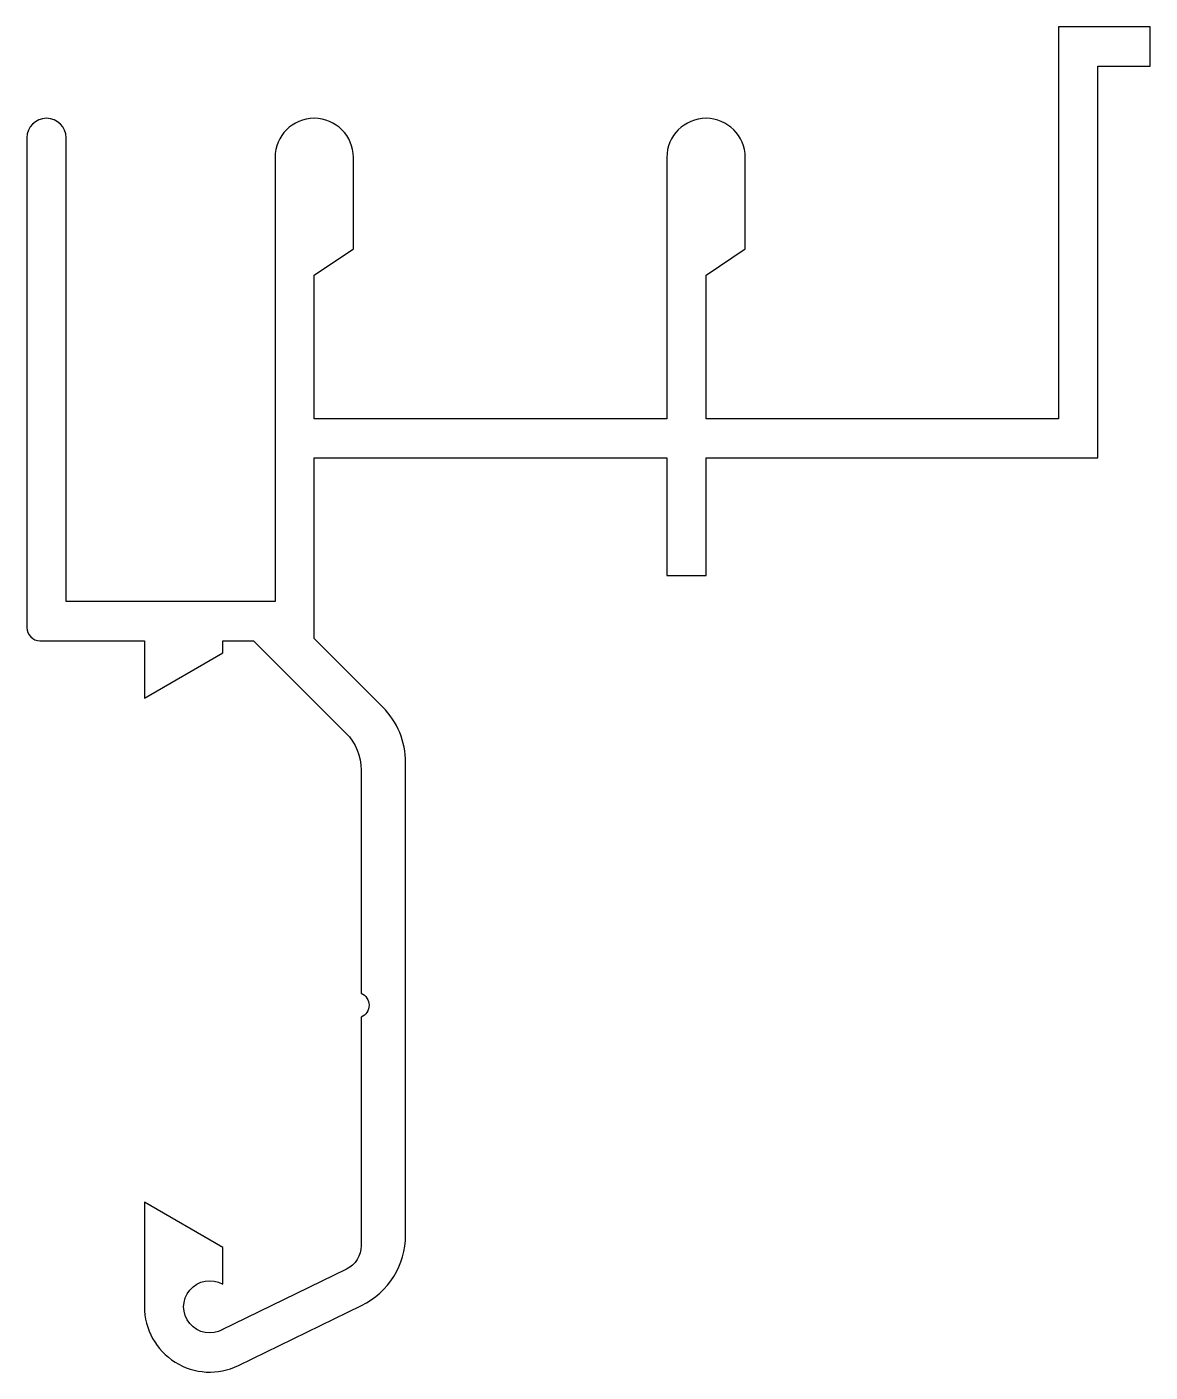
# Model space of a CAD drawing. Extents: x 235.6 to 278.6, y 221.6 to 273.1.
import ezdxf

# ---------------------------------------------------------------- set-up
doc = ezdxf.new("R2010")
doc.units = 0
doc.layers.add('ANA', color=220, linetype='CONTINUOUS')

msp = doc.modelspace()

# ---------------------------------------------------------------- linework, layer by layer
at = {"layer": 'ANA'}
msp.add_lwpolyline([(243.056, 223.204, -1.732051), (243.056, 224.936), (243.056, 226.338), (240.056, 228.07), (240.056, 224.07, 0.554309), (243.652, 221.823), (248.371, 224.125, 0.286745), (250.056, 226.821), (250.056, 244.907, 0.198912), (249.178, 247.029), (246.556, 249.65), (246.556, 256.57), (260.056, 256.57), (260.056, 252.07), (261.556, 252.07), (261.556, 256.57), (276.556, 256.57), (276.556, 271.57), (278.556, 271.57), (278.556, 273.07), (275.056, 273.07), (275.056, 258.07), (261.556, 258.07), (261.556, 263.57), (263.056, 264.57), (263.056, 268.07, 1), (260.056, 268.07), (260.056, 258.07), (246.556, 258.07), (246.556, 263.57), (248.056, 264.57), (248.056, 268.07, 1), (245.056, 268.07), (245.056, 251.07), (237.056, 251.07), (237.056, 268.82, 1), (235.556, 268.82), (235.556, 250.07, 0.414214), (236.056, 249.57), (240.056, 249.57), (240.056, 247.37), (243.056, 249.102), (243.056, 249.57), (244.232, 249.57), (247.771, 246.032, -0.198912), (248.356, 244.617), (248.356, 236.074, -0.654654), (248.356, 235.158), (248.356, 226.411, -0.286745), (247.795, 225.512), (242.995, 223.171)], format="xyb", dxfattribs=at)

doc.saveas('drawing.dxf')
